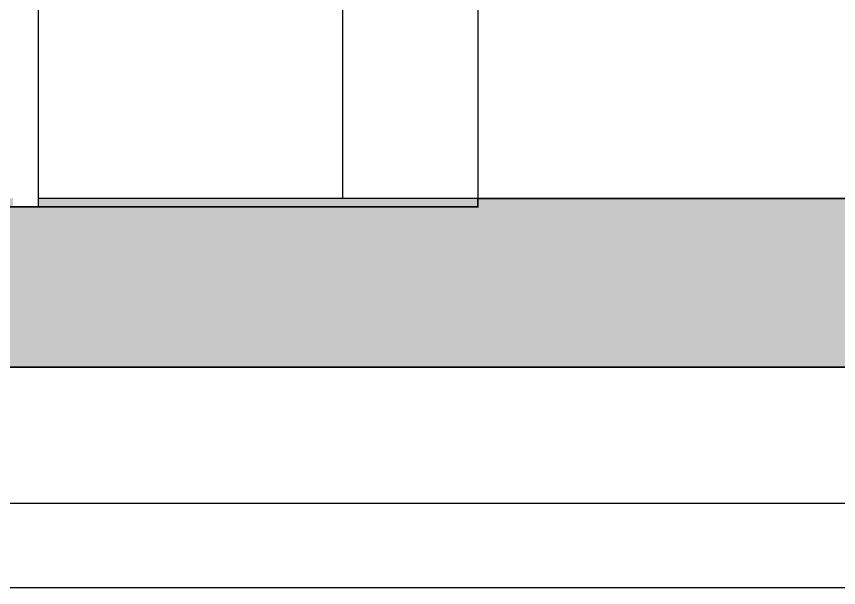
# Model space of a CAD drawing. Header units: metres. Extents: x 49 to 320, y -91 to 27.
# Drawn here: x 170.964 to 175.83, y -6.704 to -3.321 of the extents above; entities that cross this region are included whole.
import ezdxf

# ---------------------------------------------------------------- set-up
doc = ezdxf.new("R2010")
doc.units = ezdxf.units.M
doc.header["$LTSCALE"] = 0.2
doc.layers.add('ARQ-___-___-VST', color=9, linetype='Continuous')

msp = doc.modelspace()

# ---------------------------------------------------------------- hatches: boundary and pattern name
at = {"layer": 'ARQ-___-___-VST'}
h = msp.add_hatch(dxfattribs=at)
h.set_pattern_fill('SOLO1', color=256, scale=0.3, style=0)
h.set_pattern_definition([(45, (-61.96104, -33.86286), (2e-17, 0.18), [0.12727922, -0.12727922]), (45, (-61.93104, -33.89286), (2e-17, 0.18), [0.12727922, -0.12727922]), (45, (-61.90104, -33.92286), (2e-17, 0.18), [0.12727922, -0.12727922]), (315, (-61.87104, -33.92286), (0.18, -5e-17), [0.12727922, -0.12727922]), (315, (-61.84104, -33.89286), (0.18, -5e-17), [0.12727922, -0.12727922]), (315, (-61.81104, -33.86286), (0.18, -5e-17), [0.12727922, -0.12727922])])
h.paths.add_polyline_path([(179.7389, -5.3989), (179.7389, -4.3989), (173.6939, -4.3989), (173.6939, -4.4489), (168.3439, -4.4489), (168.3439, -4.3989), (156.2539, -4.3989), (156.2539, -4.4489), (150.9039, -4.4489), (150.9039, -4.3989), (144.8589, -4.3989), (144.8589, -5.3989)])
h = msp.add_hatch(color=256, dxfattribs=at)
h.paths.add_polyline_path([(153.5039, -4.3989), (150.9039, -4.3989), (150.9039, -4.4489), (153.5039, -4.4489)])
h.paths.add_polyline_path([(156.2539, -4.3989), (153.6539, -4.3989), (153.6539, -4.4489), (156.2539, -4.4489)])
h.paths.add_polyline_path([(170.9439, -4.3989), (168.3439, -4.3989), (168.3439, -4.4489), (170.9439, -4.4489)])
h.paths.add_polyline_path([(173.6939, -4.3989), (171.0939, -4.3989), (171.0939, -4.4489), (173.6939, -4.4489)])

# ---------------------------------------------------------------- linework, layer by layer
for p, q in [((173.6939, -1.4279), (173.6939, -4.3989)), ((173.6939, -1.4279), (173.6939, -4.3989)), ((172.8939, -1.5905), (172.8939, -4.3989)), ((171.0939, -4.4489), (171.0939, -1.8489)), ((173.6939, -4.3989), (171.0939, -4.3989)), ((173.6939, -4.3989), (179.5889, -4.3989)), ((173.6939, -4.4489), (173.6939, -4.3989)), ((171.0939, -4.4489), (173.6939, -4.4489))]:
    msp.add_line(p, q)
at = {"color": 0}
msp.add_line((142.8646, -6.2037), (190.7459, -6.2037), dxfattribs=at)
at = {"color": 15}
msp.add_line((141.6146, -6.7037), (191.2459, -6.7037), dxfattribs=at)
at = {"const_width": 0.01}
msp.add_lwpolyline([(144.8589, -4.3989), (144.8589, -5.3989), (179.7389, -5.3989), (179.7389, -4.3989), (173.6939, -4.3989), (173.6939, -4.4489), (168.3439, -4.4489), (168.3439, -4.3989), (156.2539, -4.3989), (156.2539, -4.4489), (150.9039, -4.4489), (150.9039, -4.3989), (144.8589, -4.3989), (144.8589, -4.8989)], dxfattribs=at)

doc.saveas('drawing.dxf')
